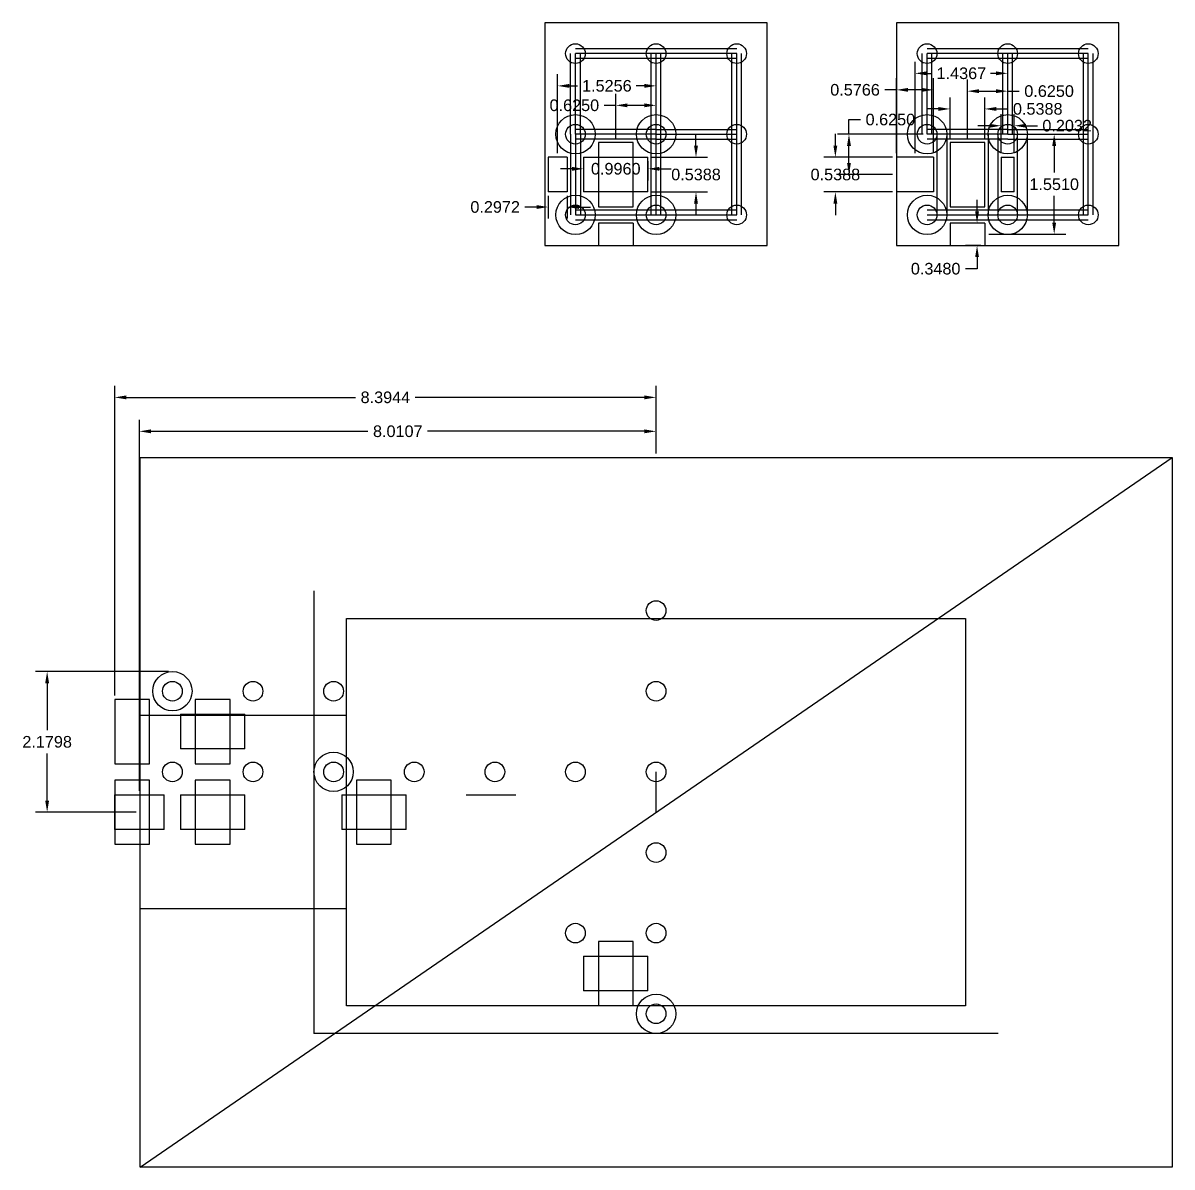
# Model space of a CAD drawing. Header units: inches. Extents: x -9.8 to 29.3, y -5.5 to 12.2.
# Drawn here: x -9.82 to 8, y -5.5 to 12.23 of the extents above; entities that cross this region are included whole.
import ezdxf

# ---------------------------------------------------------------- set-up
doc = ezdxf.new("R2010")
doc.units = ezdxf.units.IN
doc.header["$MEASUREMENT"] = 0
doc.styles.get("Standard").update_dxf_attribs({"font": 'Arial.ttf'})
doc.dimstyles.get("Standard").update_dxf_attribs({"dimtxt": 0.18, "dimasz": 0.18, "dimexe": 0.18, "dimexo": 0.0625, "dimgap": 0.09, "dimtad": 0, "dimtih": 1, "dimtoh": 1, "dimdec": 4, "dimzin": 0, "dimdsep": 46, "dimtxsty": 'Standard', "dimcen": 0.09, "dimadec": 0, "dimazin": 0, "dimtfac": 1, "dimtdec": 4, "dimtofl": 0, "dimtmove": 0, "dimatfit": 3, "dimfxl": 1, "dimtolj": 1, "dimtzin": 0, "dimarcsym": 0})

# ---------------------------------------------------------------- blocks, each defined once
blk = doc.blocks.new('*D2')
at = {"color": 0, "lineweight": -2, "transparency": 16777216}
for p, q in [((-0.625, 10.444), (-0.625, 11.137)), ((0, 10.571), (0, 11.137)), ((-0.625, 10.957), (-0.805, 10.957)), ((-0.18, 10.957), (-0.445, 10.957))]:
    blk.add_line(p, q, dxfattribs=at)
at = {"color": 0, "transparency": 16777216}
for points in [[(-0.445, 10.987), (-0.445, 10.927), (-0.625, 10.957)], [(-0.18, 10.987), (-0.18, 10.927), (0, 10.957)]]:
    blk.add_solid(points, dxfattribs=at)
at = {"layer": 'Defpoints', "color": 0, "transparency": 16777216}
for p in [(-0.625, 10.957), (-0.625, 10.382), (0, 10.509)]:
    blk.add_point(p, dxfattribs=at)
at = {"color": 0, "transparency": 16777216, "insert": (-1.267, 10.957), "char_height": 0.18, "attachment_point": 5}
blk.add_mtext('\\A1;0.6250', dxfattribs=at)
blk = doc.blocks.new('*D3')
at = {"color": 0, "lineweight": -2, "transparency": 16777216}
for p, q in [((-1.526, 10.216), (-1.526, 11.439)), ((0, 10.571), (0, 11.439)), ((-1.346, 11.259), (-1.217, 11.259)), ((-0.18, 11.259), (-0.308, 11.259))]:
    blk.add_line(p, q, dxfattribs=at)
at = {"color": 0, "transparency": 16777216}
for points in [[(-1.346, 11.289), (-1.346, 11.229), (-1.526, 11.259)], [(-0.18, 11.289), (-0.18, 11.229), (0, 11.259)]]:
    blk.add_solid(points, dxfattribs=at)
at = {"layer": 'Defpoints', "color": 0, "transparency": 16777216}
for p in [(-1.526, 11.259), (0, 10.509), (-1.526, 10.153)]:
    blk.add_point(p, dxfattribs=at)
at = {"color": 0, "transparency": 16777216, "insert": (-0.763, 11.259), "char_height": 0.18, "attachment_point": 5}
blk.add_mtext('\\A1;1.5256', dxfattribs=at)
blk = doc.blocks.new('*D4')
at = {"color": 0, "lineweight": -2, "transparency": 16777216}
for p, q in [((-1.123, 10.091), (-1.123, 9.793)), ((-0.127, 10.091), (-0.127, 9.793)), ((-1.303, 9.973), (-1.483, 9.973)), ((0.053, 9.973), (0.233, 9.973))]:
    blk.add_line(p, q, dxfattribs=at)
at = {"color": 0, "transparency": 16777216}
for points in [[(-1.303, 10.003), (-1.303, 9.943), (-1.123, 9.973)], [(0.053, 10.003), (0.053, 9.943), (-0.127, 9.973)]]:
    blk.add_solid(points, dxfattribs=at)
at = {"layer": 'Defpoints', "color": 0, "transparency": 16777216}
for p in [(-1.123, 10.153), (-0.127, 10.153), (-0.127, 9.973)]:
    blk.add_point(p, dxfattribs=at)
at = {"color": 0, "transparency": 16777216, "insert": (-0.625, 9.973), "char_height": 0.18, "attachment_point": 5}
blk.add_mtext('\\A1;0.9960', dxfattribs=at)
blk = doc.blocks.new('*D5')
at = {"color": 0, "lineweight": -2, "transparency": 16777216}
for p, q in [((0.619, 10.333), (0.619, 10.513)), ((-0.064, 10.153), (0.799, 10.153)), ((-0.064, 9.614), (0.799, 9.614)), ((0.619, 9.434), (0.619, 9.254))]:
    blk.add_line(p, q, dxfattribs=at)
at = {"color": 0, "transparency": 16777216}
for points in [[(0.589, 10.333), (0.649, 10.333), (0.619, 10.153)], [(0.589, 9.434), (0.649, 9.434), (0.619, 9.614)]]:
    blk.add_solid(points, dxfattribs=at)
at = {"layer": 'Defpoints', "color": 0, "transparency": 16777216}
for p in [(-0.127, 10.153), (-0.127, 9.614), (0.619, 9.614)]:
    blk.add_point(p, dxfattribs=at)
at = {"color": 0, "transparency": 16777216, "insert": (0.619, 9.884), "char_height": 0.18, "attachment_point": 5}
blk.add_mtext('\\A1;0.5388', dxfattribs=at)
blk = doc.blocks.new('*D6')
at = {"color": 0, "lineweight": -2, "transparency": 16777216}
for p, q in [((-1.674, 9.552), (-1.674, 9.201)), ((-1.377, 9.552), (-1.377, 9.201)), ((-1.854, 9.381), (-2.034, 9.381)), ((-1.197, 9.381), (-1.017, 9.381))]:
    blk.add_line(p, q, dxfattribs=at)
at = {"color": 0, "transparency": 16777216}
for points in [[(-1.854, 9.411), (-1.854, 9.351), (-1.674, 9.381)], [(-1.197, 9.411), (-1.197, 9.351), (-1.377, 9.381)]]:
    blk.add_solid(points, dxfattribs=at)
at = {"layer": 'Defpoints', "color": 0, "transparency": 16777216}
for p in [(-1.674, 9.614), (-1.377, 9.614), (-1.674, 9.381)]:
    blk.add_point(p, dxfattribs=at)
at = {"color": 0, "transparency": 16777216, "insert": (-2.495, 9.381), "char_height": 0.18, "attachment_point": 5}
blk.add_mtext('\\A1;0.2972', dxfattribs=at)
blk = doc.blocks.new('*D9')
at = {"color": 0, "lineweight": -2, "transparency": 16777216}
for p, q in [((-8.394, 1.811), (-8.394, 6.61)), ((0, 5.562), (0, 6.61)), ((-8.214, 6.43), (-4.659, 6.43)), ((-0.18, 6.43), (-3.735, 6.43))]:
    blk.add_line(p, q, dxfattribs=at)
at = {"color": 0, "transparency": 16777216}
for points in [[(-8.214, 6.46), (-8.214, 6.4), (-8.394, 6.43)], [(-0.18, 6.46), (-0.18, 6.4), (0, 6.43)]]:
    blk.add_solid(points, dxfattribs=at)
at = {"layer": 'Defpoints', "color": 0, "transparency": 16777216}
for p in [(-8.394, 6.43), (0, 5.5), (-8.394, 1.748)]:
    blk.add_point(p, dxfattribs=at)
at = {"color": 0, "transparency": 16777216, "insert": (-4.197, 6.43), "char_height": 0.18, "attachment_point": 5}
blk.add_mtext('\\A1;8.3944', dxfattribs=at)
blk = doc.blocks.new('*D10')
at = {"color": 0, "lineweight": -2, "transparency": 16777216}
for p, q in [((-7.562, 2.18), (-9.622, 2.18)), ((-9.442, 2), (-9.442, 1.271)), ((-9.442, 0.18), (-9.442, 0.909)), ((-8.062, 0), (-9.622, 0))]:
    blk.add_line(p, q, dxfattribs=at)
at = {"color": 0, "transparency": 16777216}
for points in [[(-9.472, 2), (-9.412, 2), (-9.442, 2.18)], [(-9.472, 0.18), (-9.412, 0.18), (-9.442, 0)]]:
    blk.add_solid(points, dxfattribs=at)
at = {"layer": 'Defpoints', "color": 0, "transparency": 16777216}
for p in [(-7.5, 2.18), (-9.442, 0), (-8, 0)]:
    blk.add_point(p, dxfattribs=at)
at = {"color": 0, "transparency": 16777216, "insert": (-9.442, 1.09), "char_height": 0.18, "attachment_point": 5}
blk.add_mtext('\\A1;2.1798', dxfattribs=at)
blk = doc.blocks.new('*D11')
at = {"color": 0, "lineweight": -2, "transparency": 16777216}
for p, q in [((-8.011, 0.332), (-8.011, 6.084)), ((0, 5.562), (0, 6.084)), ((-7.831, 5.904), (-4.467, 5.904)), ((-0.18, 5.904), (-3.543, 5.904))]:
    blk.add_line(p, q, dxfattribs=at)
at = {"color": 0, "transparency": 16777216}
for points in [[(-7.831, 5.934), (-7.831, 5.874), (-8.011, 5.904)], [(-0.18, 5.934), (-0.18, 5.874), (0, 5.904)]]:
    blk.add_solid(points, dxfattribs=at)
at = {"layer": 'Defpoints', "color": 0, "transparency": 16777216}
for p in [(0, 5.904), (0, 5.5), (-8.011, 0.269)]:
    blk.add_point(p, dxfattribs=at)
at = {"color": 0, "transparency": 16777216, "insert": (-4.005, 5.904), "char_height": 0.18, "attachment_point": 5}
blk.add_mtext('\\A1;8.0107', dxfattribs=at)
blk = doc.blocks.new('*D17')
at = {"color": 0, "lineweight": -2, "transparency": 16777216}
for p, q in [((3.727, 10.216), (3.727, 11.377)), ((4.304, 10.216), (4.304, 11.377)), ((3.727, 11.197), (3.547, 11.197)), ((4.124, 11.197), (3.907, 11.197))]:
    blk.add_line(p, q, dxfattribs=at)
at = {"color": 0, "transparency": 16777216}
for points in [[(3.907, 11.227), (3.907, 11.167), (3.727, 11.197)], [(4.124, 11.227), (4.124, 11.167), (4.304, 11.197)]]:
    blk.add_solid(points, dxfattribs=at)
at = {"layer": 'Defpoints', "color": 0, "transparency": 16777216}
for p in [(3.727, 11.197), (3.727, 10.153), (4.304, 10.153)]:
    blk.add_point(p, dxfattribs=at)
at = {"color": 0, "transparency": 16777216, "insert": (3.085, 11.197), "char_height": 0.18, "attachment_point": 5}
blk.add_mtext('\\A1;0.5766', dxfattribs=at)
blk = doc.blocks.new('*D18')
at = {"color": 0, "lineweight": -2, "transparency": 16777216}
for p, q in [((4.015, 10.216), (4.015, 11.633)), ((5.452, 10.571), (5.452, 11.633)), ((4.195, 11.453), (4.279, 11.453)), ((5.272, 11.453), (5.188, 11.453))]:
    blk.add_line(p, q, dxfattribs=at)
at = {"color": 0, "transparency": 16777216}
for points in [[(4.195, 11.483), (4.195, 11.423), (4.015, 11.453)], [(5.272, 11.483), (5.272, 11.423), (5.452, 11.453)]]:
    blk.add_solid(points, dxfattribs=at)
at = {"layer": 'Defpoints', "color": 0, "transparency": 16777216}
for p in [(4.015, 11.453), (5.452, 10.509), (4.015, 10.153)]:
    blk.add_point(p, dxfattribs=at)
at = {"color": 0, "transparency": 16777216, "insert": (4.734, 11.453), "char_height": 0.18, "attachment_point": 5}
blk.add_mtext('\\A1;1.4367', dxfattribs=at)
blk = doc.blocks.new('*D19')
at = {"color": 0, "lineweight": -2, "transparency": 16777216}
for p, q in [((2.78, 10.333), (2.78, 10.513)), ((3.665, 10.153), (2.6, 10.153)), ((3.665, 9.614), (2.6, 9.614)), ((2.78, 9.434), (2.78, 9.254))]:
    blk.add_line(p, q, dxfattribs=at)
at = {"color": 0, "transparency": 16777216}
for points in [[(2.75, 10.333), (2.81, 10.333), (2.78, 10.153)], [(2.75, 9.434), (2.81, 9.434), (2.78, 9.614)]]:
    blk.add_solid(points, dxfattribs=at)
at = {"layer": 'Defpoints', "color": 0, "transparency": 16777216}
for p in [(3.727, 10.153), (2.78, 9.614), (3.727, 9.614)]:
    blk.add_point(p, dxfattribs=at)
at = {"color": 0, "transparency": 16777216, "insert": (2.78, 9.884), "char_height": 0.18, "attachment_point": 5}
blk.add_mtext('\\A1;0.5388', dxfattribs=at)
blk = doc.blocks.new('*D20')
at = {"color": 0, "lineweight": -2, "transparency": 16777216}
for p, q in [((2.991, 10.509), (2.991, 10.736)), ((2.991, 10.736), (3.171, 10.736)), ((4.14, 10.509), (2.811, 10.509)), ((2.991, 10.064), (2.991, 10.329)), ((3.665, 9.884), (2.811, 9.884))]:
    blk.add_line(p, q, dxfattribs=at)
at = {"color": 0, "transparency": 16777216}
for points in [[(2.961, 10.329), (3.021, 10.329), (2.991, 10.509)], [(2.961, 10.064), (3.021, 10.064), (2.991, 9.884)]]:
    blk.add_solid(points, dxfattribs=at)
at = {"layer": 'Defpoints', "color": 0, "transparency": 16777216}
for p in [(4.202, 10.509), (2.991, 9.884), (3.727, 9.884)]:
    blk.add_point(p, dxfattribs=at)
at = {"color": 0, "transparency": 16777216, "insert": (3.633, 10.736), "char_height": 0.18, "attachment_point": 5}
blk.add_mtext('\\A1;0.6250', dxfattribs=at)
blk = doc.blocks.new('*D21')
at = {"color": 0, "lineweight": -2, "transparency": 16777216}
for p, q in [((4.827, 10.444), (4.827, 11.357)), ((5.452, 10.571), (5.452, 11.357)), ((5.007, 11.177), (5.272, 11.177)), ((5.452, 11.177), (5.632, 11.177))]:
    blk.add_line(p, q, dxfattribs=at)
at = {"color": 0, "transparency": 16777216}
for points in [[(5.007, 11.207), (5.007, 11.147), (4.827, 11.177)], [(5.272, 11.207), (5.272, 11.147), (5.452, 11.177)]]:
    blk.add_solid(points, dxfattribs=at)
at = {"layer": 'Defpoints', "color": 0, "transparency": 16777216}
for p in [(4.827, 11.177), (4.827, 10.382), (5.452, 10.509)]:
    blk.add_point(p, dxfattribs=at)
at = {"color": 0, "transparency": 16777216, "insert": (6.094, 11.177), "char_height": 0.18, "attachment_point": 5}
blk.add_mtext('\\A1;0.6250', dxfattribs=at)
blk = doc.blocks.new('*D22')
at = {"color": 0, "lineweight": -2, "transparency": 16777216}
for p, q in [((4.558, 10.444), (4.558, 11.081)), ((5.096, 10.444), (5.096, 11.081)), ((4.378, 10.901), (4.198, 10.901)), ((5.276, 10.901), (5.456, 10.901))]:
    blk.add_line(p, q, dxfattribs=at)
at = {"color": 0, "transparency": 16777216}
for points in [[(4.378, 10.931), (4.378, 10.871), (4.558, 10.901)], [(5.276, 10.931), (5.276, 10.871), (5.096, 10.901)]]:
    blk.add_solid(points, dxfattribs=at)
at = {"layer": 'Defpoints', "color": 0, "transparency": 16777216}
for p in [(4.558, 10.901), (4.558, 10.382), (5.096, 10.382)]:
    blk.add_point(p, dxfattribs=at)
at = {"color": 0, "transparency": 16777216, "insert": (5.918, 10.901), "char_height": 0.18, "attachment_point": 5}
blk.add_mtext('\\A1;0.5388', dxfattribs=at)
blk = doc.blocks.new('*D23')
at = {"color": 0, "lineweight": -2, "transparency": 16777216}
for p, q in [((5.35, 10.216), (5.35, 10.821)), ((5.554, 10.216), (5.554, 10.821)), ((5.17, 10.641), (4.99, 10.641)), ((5.734, 10.641), (5.914, 10.641))]:
    blk.add_line(p, q, dxfattribs=at)
at = {"color": 0, "transparency": 16777216}
for points in [[(5.17, 10.671), (5.17, 10.611), (5.35, 10.641)], [(5.734, 10.671), (5.734, 10.611), (5.554, 10.641)]]:
    blk.add_solid(points, dxfattribs=at)
at = {"layer": 'Defpoints', "color": 0, "transparency": 16777216}
for p in [(5.554, 10.641), (5.35, 10.153), (5.554, 10.153)]:
    blk.add_point(p, dxfattribs=at)
at = {"color": 0, "transparency": 16777216, "insert": (6.374, 10.641), "char_height": 0.18, "attachment_point": 5}
blk.add_mtext('\\A1;0.2032', dxfattribs=at)
blk = doc.blocks.new('*D24')
at = {"color": 0, "lineweight": -2, "transparency": 16777216}
for p, q in [((4.977, 9.312), (4.977, 9.492)), ((5.034, 9.132), (4.797, 9.132)), ((5.034, 8.784), (4.797, 8.784)), ((4.977, 8.604), (4.977, 8.424)), ((4.977, 8.424), (4.797, 8.424))]:
    blk.add_line(p, q, dxfattribs=at)
at = {"color": 0, "transparency": 16777216}
for points in [[(4.947, 9.312), (5.007, 9.312), (4.977, 9.132)], [(4.947, 8.604), (5.007, 8.604), (4.977, 8.784)]]:
    blk.add_solid(points, dxfattribs=at)
at = {"layer": 'Defpoints', "color": 0, "transparency": 16777216}
for p in [(5.096, 9.132), (4.977, 8.784), (5.096, 8.784)]:
    blk.add_point(p, dxfattribs=at)
at = {"color": 0, "transparency": 16777216, "insert": (4.335, 8.424), "char_height": 0.18, "attachment_point": 5}
blk.add_mtext('\\A1;0.3480', dxfattribs=at)
blk = doc.blocks.new('*D25')
at = {"color": 0, "lineweight": -2, "transparency": 16777216}
for p, q in [((5.515, 10.509), (6.353, 10.509)), ((6.173, 10.329), (6.173, 9.914)), ((6.173, 9.138), (6.173, 9.552)), ((5.159, 8.958), (6.353, 8.958))]:
    blk.add_line(p, q, dxfattribs=at)
at = {"color": 0, "transparency": 16777216}
for points in [[(6.143, 10.329), (6.203, 10.329), (6.173, 10.509)], [(6.143, 9.138), (6.203, 9.138), (6.173, 8.958)]]:
    blk.add_solid(points, dxfattribs=at)
at = {"layer": 'Defpoints', "color": 0, "transparency": 16777216}
for p in [(5.452, 10.509), (5.096, 8.958), (6.173, 8.958)]:
    blk.add_point(p, dxfattribs=at)
at = {"color": 0, "transparency": 16777216, "insert": (6.173, 9.733), "char_height": 0.18, "attachment_point": 5}
blk.add_mtext('\\A1;1.5510', dxfattribs=at)

msp = doc.modelspace()

# ---------------------------------------------------------------- linework, layer by layer
for p, q in [((1.725, 12.23363), (-1.725, 12.23363)), ((-1.725, 12.23363), (-1.725, 8.78363)), ((1.725, 8.78363), (1.725, 12.23363)), ((7.17702, 12.23363), (3.72702, 12.23363)), ((3.72702, 12.23363), (3.72702, 8.78363)), ((7.17702, 8.78363), (7.17702, 12.23363)), ((0, 11.83483), (-1.25, 11.83483)), ((1.25, 11.83483), (0, 11.83483)), ((5.45202, 11.83483), (4.20202, 11.83483)), ((6.70202, 11.83483), (5.45202, 11.83483)), ((-1.3262, 10.50863), (-1.3262, 11.75863)), ((-1.25, 10.50863), (-1.25, 11.75863)), ((0, 11.75863), (-1.25, 11.75863)), ((0, 11.68243), (-1.25, 11.68243)), ((-1.1738, 10.50863), (-1.1738, 11.75863)), ((-0.0762, 10.50863), (-0.0762, 11.75863)), ((0, 10.50863), (0, 11.75863)), ((1.25, 11.75863), (0, 11.75863)), ((1.25, 11.68243), (0, 11.68243)), ((0.0762, 10.50863), (0.0762, 11.75863)), ((1.1738, 10.50863), (1.1738, 11.75863)), ((1.25, 10.50863), (1.25, 11.75863)), ((1.3262, 10.50863), (1.3262, 11.75863)), ((4.12582, 10.50863), (4.12582, 11.75863)), ((4.20202, 10.50863), (4.20202, 11.75863)), ((5.45202, 11.75863), (4.20202, 11.75863)), ((5.45202, 11.68243), (4.20202, 11.68243)), ((4.27822, 10.50863), (4.27822, 11.75863)), ((5.37582, 10.50863), (5.37582, 11.75863)), ((5.45202, 10.50863), (5.45202, 11.75863)), ((6.70202, 11.75863), (5.45202, 11.75863)), ((6.70202, 11.68243), (5.45202, 11.68243)), ((5.52822, 10.50863), (5.52822, 11.75863)), ((6.62582, 10.50863), (6.62582, 11.75863)), ((6.70202, 10.50863), (6.70202, 11.75863)), ((6.77822, 10.50863), (6.77822, 11.75863)), ((0, 10.58483), (-1.25, 10.58483)), ((0, 10.58483), (1.25, 10.58483)), ((5.45202, 10.58483), (4.20202, 10.58483)), ((5.45202, 10.58483), (6.70202, 10.58483)), ((-1.3262, 10.50863), (-1.3262, 9.25863)), ((0, 10.50863), (-1.25, 10.50863)), ((-1.25, 10.50863), (-1.25, 10.50863)), ((-1.25, 10.50863), (-1.25, 9.25863)), ((0, 10.43243), (-1.25, 10.43243)), ((-1.1738, 10.50863), (-1.1738, 9.25863)), ((-0.3556, 10.38163), (-0.8944, 10.38163)), ((-0.8944, 10.38163), (-0.8944, 9.38563)), ((-0.3556, 9.38563), (-0.3556, 10.38163)), ((-0.0762, 9.25863), (-0.0762, 10.50863)), ((0, 10.50863), (1.25, 10.50863)), ((0, 9.25863), (0, 10.50863)), ((0, 10.43243), (1.25, 10.43243)), ((0.0762, 9.25863), (0.0762, 10.50863)), ((1.1738, 9.25863), (1.1738, 10.50863)), ((1.25, 9.25863), (1.25, 10.50863)), ((1.3262, 9.25863), (1.3262, 10.50863)), ((5.45202, 10.50863), (4.20202, 10.50863)), ((4.20202, 10.50863), (4.20202, 10.50863)), ((5.45202, 10.43243), (4.20202, 10.43243)), ((4.35442, 10.50863), (4.35442, 9.25863)), ((4.50682, 10.50863), (4.50682, 9.25863)), ((5.09642, 10.38163), (4.55762, 10.38163)), ((4.55762, 10.38163), (4.55762, 9.38563)), ((5.09642, 9.38563), (5.09642, 10.38163)), ((5.14722, 10.50863), (5.14722, 9.25863)), ((5.29962, 10.50863), (5.29962, 9.25863)), ((5.45202, 10.50863), (6.70202, 10.50863)), ((5.45202, 10.43243), (6.70202, 10.43243)), ((5.60442, 9.25863), (5.60442, 10.50863)), ((5.75682, 9.25863), (5.75682, 10.50863)), ((6.62582, 9.25863), (6.62582, 10.50863)), ((6.70202, 9.25863), (6.70202, 10.50863)), ((6.77822, 9.25863), (6.77822, 10.50863)), ((-1.377, 10.15303), (-1.6742, 10.15303)), ((-1.6742, 10.15303), (-1.6742, 9.61423)), ((-1.377, 10.15303), (-1.377, 9.61423)), ((-1.123, 10.15303), (-1.123, 9.61423)), ((-1.123, 10.15303), (-0.127, 10.15303)), ((-0.127, 9.61423), (-0.127, 10.15303)), ((4.30362, 10.15303), (3.72702, 10.15303)), ((3.72702, 10.15303), (3.72702, 9.61423)), ((4.30362, 10.15303), (4.30362, 9.61423)), ((5.35042, 10.15303), (5.55362, 10.15303)), ((5.35042, 10.15303), (5.35042, 9.61423)), ((5.55362, 9.61423), (5.55362, 10.15303)), ((-1.377, 9.61423), (-1.6742, 9.61423)), ((-0.127, 9.61423), (-1.123, 9.61423)), ((4.30362, 9.61423), (3.72702, 9.61423)), ((5.55362, 9.61423), (5.35042, 9.61423)), ((-1.25, 9.33483), (0, 9.33483)), ((-0.8944, 9.38563), (-0.3556, 9.38563)), ((0, 9.33483), (1.25, 9.33483)), ((4.20202, 9.33483), (5.45202, 9.33483)), ((4.55762, 9.38563), (5.09642, 9.38563)), ((5.45202, 9.33483), (6.70202, 9.33483)), ((-1.25, 9.25863), (0, 9.25863)), ((-1.25, 9.18243), (0, 9.18243)), ((-0.3556, 9.13163), (-0.8944, 9.13163)), ((-0.8944, 9.13163), (-0.8944, 8.78363)), ((-0.3556, 9.13163), (-0.3556, 8.78363)), ((0, 9.25863), (1.25, 9.25863)), ((0, 9.18243), (1.25, 9.18243)), ((4.20202, 9.25863), (5.45202, 9.25863)), ((4.20202, 9.18243), (5.45202, 9.18243)), ((5.09642, 9.13163), (4.55762, 9.13163)), ((4.55762, 9.13163), (4.55762, 8.78363)), ((5.09642, 9.13163), (5.09642, 8.78363)), ((5.45202, 9.25863), (6.70202, 9.25863)), ((5.45202, 9.18243), (6.70202, 9.18243)), ((-1.725, 8.78363), (1.725, 8.78363)), ((3.72702, 8.78363), (7.17702, 8.78363)), ((-8, 5.5), (8, 5.5)), ((-8, -5.5), (-8, 5.5)), ((-8, -5.5), (8, 5.5)), ((8, 5.5), (8, -5.5)), ((-5.3048, 3.4298), (-5.3048, 0)), ((-4.8, 3), (4.8, 3)), ((-4.8, -3), (-4.8, 3)), ((4.8, 3), (4.8, -3)), ((-7.8556, 1.748), (-8.3944, 1.748)), ((-8.3944, 1.748), (-8.3944, 0.752)), ((-7.8556, 0.752), (-7.8556, 1.748)), ((-6.6056, 1.748), (-7.1444, 1.748)), ((-7.1444, 1.748), (-7.1444, 0.752)), ((-6.6056, 0.752), (-6.6056, 1.748)), ((-4.8, 1.5), (-8, 1.5)), ((-7.373, 1.5194), (-7.373, 0.9806)), ((-7.373, 1.5194), (-6.377, 1.5194)), ((-6.377, 0.9806), (-6.377, 1.5194)), ((-6.377, 0.9806), (-7.373, 0.9806)), ((-8.3944, 0.752), (-7.8556, 0.752)), ((-7.1444, 0.752), (-6.6056, 0.752)), ((0, 0), (0, 0.625)), ((-7.8556, 0.498), (-8.3944, 0.498)), ((-8.3944, 0.498), (-8.3944, -0.498)), ((-7.8556, -0.498), (-7.8556, 0.498)), ((-6.6056, 0.498), (-7.1444, 0.498)), ((-7.1444, 0.498), (-7.1444, -0.498)), ((-6.6056, -0.498), (-6.6056, 0.498)), ((-4.1056, 0.498), (-4.6444, 0.498)), ((-4.6444, 0.498), (-4.6444, -0.498)), ((-4.1056, -0.498), (-4.1056, 0.498)), ((-8.3944, 0.2694), (-7.627, 0.2694)), ((-8.3944, -0.2694), (-8.3944, 0.2694)), ((-7.627, -0.2694), (-7.627, 0.2694)), ((-7.373, 0.2694), (-7.373, -0.2694)), ((-7.373, 0.2694), (-6.377, 0.2694)), ((-6.377, -0.2694), (-6.377, 0.2694)), ((-4.873, 0.2694), (-4.873, -0.2694)), ((-4.873, 0.2694), (-3.877, 0.2694)), ((-3.877, -0.2694), (-3.877, 0.2694)), ((-2.94238, 0.2694), (-2.17498, 0.2694)), ((-5.3048, 0), (-5.3048, -3.4298)), ((-7.627, -0.2694), (-8.3944, -0.2694)), ((-6.377, -0.2694), (-7.373, -0.2694)), ((-3.877, -0.2694), (-4.873, -0.2694)), ((-8.3944, -0.498), (-7.8556, -0.498)), ((-7.1444, -0.498), (-6.6056, -0.498)), ((-4.6444, -0.498), (-4.1056, -0.498)), ((-4.8, -1.5), (-8, -1.5)), ((-0.3556, -2.002), (-0.8944, -2.002)), ((-0.8944, -2.002), (-0.8944, -2.998)), ((-0.3556, -2.998), (-0.3556, -2.002)), ((-1.123, -2.2306), (-1.123, -2.7694)), ((-1.123, -2.2306), (-0.127, -2.2306)), ((-0.127, -2.7694), (-0.127, -2.2306)), ((-0.127, -2.7694), (-1.123, -2.7694)), ((4.8, -3), (-4.8, -3)), ((-0.8944, -2.998), (-0.3556, -2.998)), ((0, -3.4298), (-5.3048, -3.4298)), ((5.3048, -3.4298), (0, -3.4298)), ((8, -5.5), (-8, -5.5))]:
    msp.add_line(p, q)
for centre, radius in [((-1.25, 11.75863), 0.1524), ((0, 11.75863), 0.1524), ((1.25, 11.75863), 0.1524), ((4.20202, 11.75863), 0.1524), ((5.45202, 11.75863), 0.1524), ((6.70202, 11.75863), 0.1524), ((-1.25, 10.50863), 0.3048), ((0, 10.50863), 0.3048), ((4.20202, 10.50863), 0.3048), ((5.45202, 10.50863), 0.3048), ((-1.25, 10.50863), 0.1524), ((0, 10.50863), 0.1524), ((1.25, 10.50863), 0.1524), ((4.20202, 10.50863), 0.1524), ((5.45202, 10.50863), 0.1524), ((6.70202, 10.50863), 0.1524), ((-1.25, 9.25863), 0.3048), ((0, 9.25863), 0.3048), ((4.20202, 9.25863), 0.3048), ((5.45202, 9.25863), 0.3048), ((-1.25, 9.25863), 0.1524), ((0, 9.25863), 0.1524), ((1.25, 9.25863), 0.1524), ((4.20202, 9.25863), 0.1524), ((5.45202, 9.25863), 0.1524), ((6.70202, 9.25863), 0.1524), ((0, 3.125), 0.1524), ((-7.5, 1.875), 0.3048), ((-7.5, 1.875), 0.1524), ((-6.25, 1.875), 0.1524), ((-5, 1.875), 0.1524), ((0, 1.875), 0.1524), ((-5, 0.625), 0.3048), ((-7.5, 0.625), 0.1524), ((-6.25, 0.625), 0.1524), ((-5, 0.625), 0.1524), ((-3.75, 0.625), 0.1524), ((-2.5, 0.625), 0.1524), ((-1.25, 0.625), 0.1524), ((0, 0.625), 0.1524), ((0, -0.625), 0.1524), ((-1.25, -1.875), 0.1524), ((0, -1.875), 0.1524), ((0, -3.125), 0.3048), ((0, -3.125), 0.1524)]:
    msp.add_circle(centre, radius)

# ---------------------------------------------------------------- dimensions: what is measured, and where the dimension line sits
for base, p1, p2, picture, middle in [((4.01532, 11.45338), (5.45202, 10.50863), (4.01532, 10.15303), '*D18', (4.73367, 11.45338)), ((4.82702, 11.17714), (5.45202, 10.50863), (4.82702, 10.38163), '*D21', (6.09405, 11.17714)), ((4.55762, 10.90063), (5.09642, 10.38163), (4.55762, 10.38163), '*D22', (5.91845, 10.90063))]:
    dim = msp.add_linear_dim(base=base, p1=p1, p2=p2, dimstyle='Standard')
    dim.commit()
    dim.dimension.update_dxf_attribs({"geometry": picture, "text_midpoint": middle, "dimtype": 160})
for base, p1, p2, picture, middle in [((-1.5256, 11.2591), (0, 10.50863), (-1.5256, 10.15303), '*D3', (-0.7628, 11.2591)), ((3.72702, 11.19742), (4.30362, 10.15303), (3.72702, 10.15303), '*D17', (3.08499, 11.19742)), ((-0.625, 10.95677), (0, 10.50863), (-0.625, 10.38163), '*D2', (-1.26703, 10.95677)), ((5.55362, 10.64061), (5.35042, 10.15303), (5.55362, 10.15303), '*D23', (6.37442, 10.64061)), ((-0.127, 9.97336), (-1.123, 10.15303), (-0.127, 10.15303), '*D4', (-0.625, 9.97336)), ((-1.6742, 9.38115), (-1.377, 9.61423), (-1.6742, 9.61423), '*D6', (-2.495, 9.38115)), ((-8.3944, 6.43046), (0, 5.5), (-8.3944, 1.748), '*D9', (-4.1972, 6.43046)), ((0, 5.90414), (-8.0107, 0.2694), (0, 5.5), '*D11', (-4.00535, 5.90414))]:
    dim = msp.add_linear_dim(base=base, p1=p1, p2=p2, dimstyle='Standard')
    dim.commit()
    dim.dimension.update_dxf_attribs({"geometry": picture, "text_midpoint": middle})
dim = msp.add_linear_dim(base=(2.99072, 9.88363), p1=(4.20202, 10.50863), p2=(3.72702, 9.88363), angle=90, dimstyle='Standard')
dim.commit()
dim.dimension.update_dxf_attribs({"geometry": '*D20', "text_midpoint": (3.63276, 10.73646), "dimtype": 160})
for base, p1, p2, picture, middle in [((0.61913, 9.61423), (-0.127, 10.15303), (-0.127, 9.61423), '*D5', (0.61913, 9.88363)), ((2.78026, 9.61423), (3.72702, 10.15303), (3.72702, 9.61423), '*D19', (2.78026, 9.88363)), ((6.17301, 8.95763), (5.45202, 10.50863), (5.09642, 8.95763), '*D25', (6.17301, 9.73313)), ((4.97698, 8.78363), (5.09642, 9.13163), (5.09642, 8.78363), '*D24', (4.33495, 8.42363)), ((-9.44175, 0), (-7.5, 2.1798), (-8, 0), '*D10', (-9.44175, 1.0899))]:
    dim = msp.add_linear_dim(base=base, p1=p1, p2=p2, angle=90, dimstyle='Standard')
    dim.commit()
    dim.dimension.update_dxf_attribs({"geometry": picture, "text_midpoint": middle})

doc.saveas('drawing.dxf')
